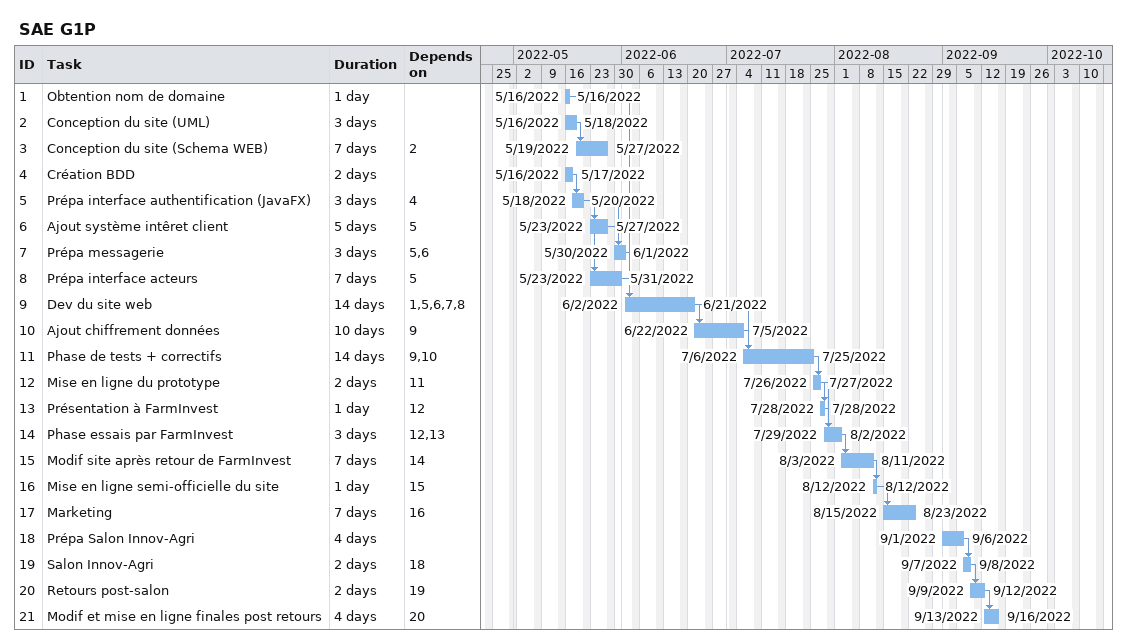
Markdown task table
SAE G1P

| ID | Task | Duration | Start | Finish | Predecessors |
|---|---|---|---|---|---|
| 1 | Obtention nom de domaine | 1d | 2022-05-16 | 2022-05-16 |  |
| 2 | Conception du site (UML) | 3d | 2022-05-16 | 2022-05-18 |  |
| 3 | Conception du site (Schema WEB) | 7d | 2022-05-19 | 2022-05-27 | 2 |
| 4 | Création BDD | 2d | 2022-05-16 | 2022-05-17 |  |
| 5 | Prépa interface authentification (JavaFX) | 3d | 2022-05-18 | 2022-05-20 | 4 |
| 6 | Ajout système intêret client | 5d | 2022-05-23 | 2022-05-27 | 5 |
| 7 | Prépa messagerie | 3d | 2022-05-30 | 2022-06-01 | 5, 6 |
| 8 | Prépa interface acteurs | 7d | 2022-05-23 | 2022-05-31 | 5 |
| 9 | Dev du site web | 14d | 2022-06-02 | 2022-06-21 | 1, 5, 6, 7, 8 |
| 10 | Ajout chiffrement données | 10d | 2022-06-22 | 2022-07-05 | 9 |
| 11 | Phase de tests + correctifs | 14d | 2022-07-06 | 2022-07-25 | 9, 10 |
| 12 | Mise en ligne du prototype | 2d | 2022-07-26 | 2022-07-27 | 11 |
| 13 | Présentation à FarmInvest | 1d | 2022-07-28 | 2022-07-28 | 12 |
| 14 | Phase essais par FarmInvest | 3d | 2022-07-29 | 2022-08-02 | 12, 13 |
| 15 | Modif site après retour de FarmInvest | 7d | 2022-08-03 | 2022-08-11 | 14 |
| 16 | Mise en ligne semi-officielle du site | 1d | 2022-08-12 | 2022-08-12 | 15 |
| 17 | Marketing | 7d | 2022-08-15 | 2022-08-23 | 16 |
| 18 | Prépa Salon Innov-Agri | 4d | 2022-09-01 | 2022-09-06 |  |
| 19 | Salon Innov-Agri | 2d | 2022-09-07 | 2022-09-08 | 18 |
| 20 | Retours post-salon | 2d | 2022-09-09 | 2022-09-12 | 19 |
| 21 | Modif et mise en ligne finales post retours | 4d | 2022-09-13 | 2022-09-16 | 20 |
